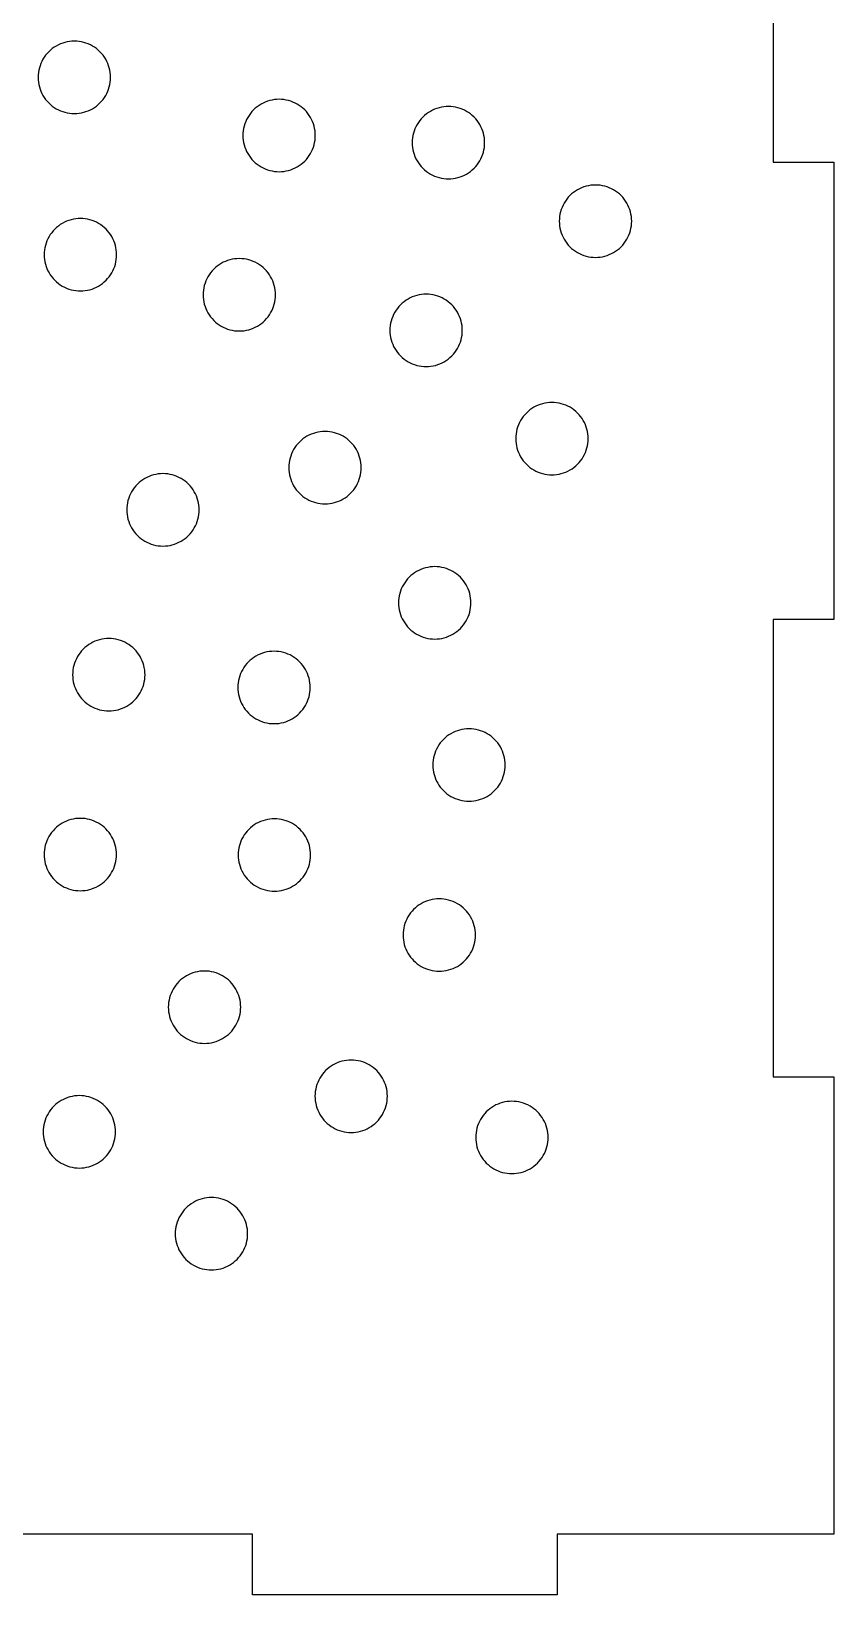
# Model space of a CAD drawing. Header units: millimetres. Extents: x 0 to 375, y -237 to 0.
# Drawn here: x 47.9 to 90, y -126.3 to -44.3 of the extents above; entities that cross this region are included whole.
import ezdxf

# ---------------------------------------------------------------- set-up
doc = ezdxf.new("R2010")
doc.units = ezdxf.units.MM
doc.layers.add('CUT', color=1, linetype='Continuous')

msp = doc.modelspace()

# ---------------------------------------------------------------- linework, layer by layer
at = {"layer": 'CUT'}
msp.add_lwpolyline([(86.825, -27.175), (86.825, -51.175), (90, -51.175), (90, -75.175), (86.825, -75.175), (86.825, -99.175), (90, -99.175), (90, -123.175), (86.825, -123.175), (75.5, -123.175), (75.5, -126.35), (59.5, -126.35), (59.5, -123.175), (30.5, -123.175)], dxfattribs=at)
for points in [[(51.96, -47.33), (51.996, -47.211), (52.024, -47.09), (52.045, -46.967), (52.057, -46.843), (52.061, -46.719), (52.057, -46.595), (52.045, -46.471), (52.024, -46.349), (51.996, -46.227), (51.96, -46.109), (51.916, -45.992), (51.865, -45.879), (51.806, -45.769), (51.741, -45.664), (51.668, -45.563), (51.59, -45.467), (51.505, -45.376), (51.414, -45.291), (51.318, -45.212), (51.217, -45.14), (51.111, -45.074), (51.002, -45.016), (50.888, -44.964), (50.772, -44.921), (50.653, -44.884), (50.532, -44.856), (50.409, -44.836), (50.286, -44.824), (50.162, -44.82), (50.037, -44.824), (49.914, -44.836), (49.791, -44.856), (49.67, -44.884), (49.551, -44.921), (49.435, -44.964), (49.322, -45.016), (49.212, -45.074), (49.106, -45.14), (49.005, -45.212), (48.909, -45.291), (48.819, -45.376), (48.734, -45.467), (48.655, -45.563), (48.582, -45.664), (48.517, -45.769), (48.458, -45.879), (48.407, -45.992), (48.363, -46.109), (48.327, -46.227), (48.299, -46.349), (48.279, -46.471), (48.266, -46.595), (48.262, -46.719), (48.266, -46.843), (48.279, -46.967), (48.299, -47.09), (48.327, -47.211), (48.363, -47.33), (48.407, -47.446), (48.458, -47.559), (48.517, -47.669), (48.582, -47.774), (48.655, -47.875), (48.734, -47.971), (48.819, -48.062), (48.909, -48.147), (49.005, -48.226), (49.106, -48.298), (49.212, -48.364), (49.322, -48.422), (49.435, -48.474), (49.551, -48.518), (49.67, -48.554), (49.791, -48.582), (49.914, -48.602), (50.037, -48.614), (50.162, -48.618), (50.286, -48.614), (50.409, -48.602), (50.532, -48.582), (50.653, -48.554), (50.772, -48.518), (50.888, -48.474), (51.002, -48.422), (51.111, -48.364), (51.217, -48.298), (51.318, -48.226), (51.414, -48.147), (51.505, -48.062), (51.59, -47.971), (51.668, -47.875), (51.741, -47.774), (51.806, -47.669), (51.865, -47.559), (51.916, -47.446), (51.96, -47.33)], [(62.703, -50.381), (62.739, -50.262), (62.768, -50.141), (62.788, -50.018), (62.8, -49.895), (62.804, -49.771), (62.8, -49.646), (62.788, -49.523), (62.768, -49.4), (62.739, -49.279), (62.703, -49.16), (62.659, -49.044), (62.608, -48.93), (62.55, -48.821), (62.484, -48.715), (62.412, -48.614), (62.333, -48.518), (62.248, -48.427), (62.157, -48.343), (62.061, -48.264), (61.96, -48.191), (61.854, -48.126), (61.745, -48.067), (61.632, -48.016), (61.515, -47.972), (61.396, -47.936), (61.275, -47.908), (61.153, -47.887), (61.029, -47.875), (60.905, -47.871), (60.78, -47.875), (60.657, -47.887), (60.534, -47.908), (60.413, -47.936), (60.294, -47.972), (60.178, -48.016), (60.065, -48.067), (59.955, -48.126), (59.85, -48.191), (59.748, -48.264), (59.652, -48.343), (59.562, -48.427), (59.477, -48.518), (59.398, -48.614), (59.325, -48.715), (59.26, -48.821), (59.201, -48.93), (59.15, -49.044), (59.106, -49.16), (59.07, -49.279), (59.042, -49.4), (59.022, -49.523), (59.009, -49.646), (59.005, -49.771), (59.009, -49.895), (59.022, -50.018), (59.042, -50.141), (59.07, -50.262), (59.106, -50.381), (59.15, -50.497), (59.201, -50.611), (59.26, -50.72), (59.325, -50.826), (59.398, -50.927), (59.477, -51.023), (59.562, -51.114), (59.652, -51.198), (59.748, -51.277), (59.85, -51.35), (59.955, -51.415), (60.065, -51.474), (60.178, -51.525), (60.294, -51.569), (60.413, -51.605), (60.534, -51.633), (60.657, -51.654), (60.78, -51.666), (60.905, -51.67), (61.029, -51.666), (61.153, -51.654), (61.275, -51.633), (61.396, -51.605), (61.515, -51.569), (61.632, -51.525), (61.745, -51.474), (61.854, -51.415), (61.96, -51.35), (62.061, -51.277), (62.157, -51.198), (62.248, -51.114), (62.333, -51.023), (62.412, -50.927), (62.484, -50.826), (62.55, -50.72), (62.608, -50.611), (62.659, -50.497), (62.703, -50.381)], [(71.543, -50.874), (71.586, -50.758), (71.622, -50.639), (71.651, -50.518), (71.671, -50.395), (71.683, -50.271), (71.687, -50.147), (71.683, -50.023), (71.671, -49.899), (71.651, -49.777), (71.622, -49.656), (71.586, -49.537), (71.543, -49.42), (71.491, -49.307), (71.433, -49.198), (71.367, -49.092), (71.295, -48.991), (71.216, -48.895), (71.131, -48.804), (71.04, -48.719), (70.944, -48.64), (70.843, -48.568), (70.737, -48.502), (70.628, -48.444), (70.515, -48.392), (70.398, -48.349), (70.279, -48.313), (70.158, -48.284), (70.036, -48.264), (69.912, -48.252), (69.788, -48.248), (69.664, -48.252), (69.54, -48.264), (69.417, -48.284), (69.296, -48.313), (69.177, -48.349), (69.061, -48.392), (68.948, -48.444), (68.838, -48.502), (68.733, -48.568), (68.632, -48.64), (68.536, -48.719), (68.445, -48.804), (68.36, -48.895), (68.281, -48.991), (68.209, -49.092), (68.143, -49.198), (68.084, -49.307), (68.033, -49.42), (67.989, -49.537), (67.953, -49.656), (67.925, -49.777), (67.905, -49.899), (67.893, -50.023), (67.889, -50.147), (67.893, -50.271), (67.905, -50.395), (67.925, -50.518), (67.953, -50.639), (67.989, -50.758), (68.033, -50.874), (68.084, -50.987), (68.143, -51.097), (68.209, -51.202), (68.281, -51.303), (68.36, -51.4), (68.445, -51.49), (68.536, -51.575), (68.632, -51.654), (68.733, -51.726), (68.838, -51.792), (68.948, -51.851), (69.061, -51.902), (69.177, -51.946), (69.296, -51.982), (69.417, -52.01), (69.54, -52.03), (69.664, -52.042), (69.788, -52.047), (69.912, -52.042), (70.036, -52.03), (70.158, -52.01), (70.279, -51.982), (70.398, -51.946), (70.515, -51.902), (70.628, -51.851), (70.737, -51.792), (70.843, -51.726), (70.944, -51.654), (71.04, -51.575), (71.131, -51.49), (71.216, -51.4), (71.295, -51.303), (71.367, -51.202), (71.433, -51.097), (71.491, -50.987), (71.543, -50.874)], [(79.256, -54.995), (79.3, -54.878), (79.336, -54.759), (79.364, -54.638), (79.384, -54.516), (79.397, -54.392), (79.401, -54.268), (79.397, -54.143), (79.384, -54.02), (79.364, -53.897), (79.336, -53.776), (79.3, -53.657), (79.256, -53.541), (79.205, -53.428), (79.146, -53.318), (79.081, -53.213), (79.008, -53.111), (78.929, -53.015), (78.844, -52.925), (78.754, -52.84), (78.658, -52.761), (78.557, -52.689), (78.451, -52.623), (78.341, -52.564), (78.228, -52.513), (78.112, -52.469), (77.993, -52.433), (77.872, -52.405), (77.749, -52.385), (77.626, -52.372), (77.501, -52.368), (77.377, -52.372), (77.253, -52.385), (77.131, -52.405), (77.01, -52.433), (76.891, -52.469), (76.775, -52.513), (76.661, -52.564), (76.552, -52.623), (76.446, -52.689), (76.345, -52.761), (76.249, -52.84), (76.158, -52.925), (76.073, -53.015), (75.995, -53.111), (75.922, -53.213), (75.857, -53.318), (75.798, -53.428), (75.747, -53.541), (75.703, -53.657), (75.667, -53.776), (75.639, -53.897), (75.618, -54.02), (75.606, -54.143), (75.602, -54.268), (75.606, -54.392), (75.618, -54.516), (75.639, -54.638), (75.667, -54.759), (75.703, -54.878), (75.747, -54.995), (75.798, -55.108), (75.857, -55.217), (75.922, -55.323), (75.995, -55.424), (76.073, -55.52), (76.158, -55.611), (76.249, -55.696), (76.345, -55.775), (76.446, -55.847), (76.552, -55.913), (76.661, -55.971), (76.775, -56.022), (76.891, -56.066), (77.01, -56.102), (77.131, -56.131), (77.253, -56.151), (77.377, -56.163), (77.501, -56.167), (77.626, -56.163), (77.749, -56.151), (77.872, -56.131), (77.993, -56.102), (78.112, -56.066), (78.228, -56.022), (78.341, -55.971), (78.451, -55.913), (78.557, -55.847), (78.658, -55.775), (78.754, -55.696), (78.844, -55.611), (78.929, -55.52), (79.008, -55.424), (79.081, -55.323), (79.146, -55.217), (79.205, -55.108), (79.256, -54.995)], [(52.279, -56.638), (52.315, -56.519), (52.343, -56.398), (52.363, -56.275), (52.375, -56.152), (52.379, -56.027), (52.375, -55.903), (52.363, -55.779), (52.343, -55.657), (52.315, -55.536), (52.279, -55.417), (52.235, -55.3), (52.183, -55.187), (52.125, -55.078), (52.059, -54.972), (51.987, -54.871), (51.908, -54.775), (51.823, -54.684), (51.732, -54.599), (51.636, -54.52), (51.535, -54.448), (51.43, -54.382), (51.32, -54.324), (51.207, -54.273), (51.091, -54.229), (50.972, -54.193), (50.851, -54.164), (50.728, -54.144), (50.604, -54.132), (50.48, -54.128), (50.356, -54.132), (50.232, -54.144), (50.109, -54.164), (49.988, -54.193), (49.869, -54.229), (49.753, -54.273), (49.64, -54.324), (49.53, -54.382), (49.425, -54.448), (49.324, -54.52), (49.228, -54.599), (49.137, -54.684), (49.052, -54.775), (48.973, -54.871), (48.901, -54.972), (48.835, -55.078), (48.777, -55.187), (48.725, -55.3), (48.681, -55.417), (48.645, -55.536), (48.617, -55.657), (48.597, -55.779), (48.585, -55.903), (48.581, -56.027), (48.585, -56.152), (48.597, -56.275), (48.617, -56.398), (48.645, -56.519), (48.681, -56.638), (48.725, -56.754), (48.777, -56.867), (48.835, -56.977), (48.901, -57.083), (48.973, -57.184), (49.052, -57.28), (49.137, -57.37), (49.228, -57.455), (49.324, -57.534), (49.425, -57.607), (49.53, -57.672), (49.64, -57.731), (49.753, -57.782), (49.869, -57.826), (49.988, -57.862), (50.109, -57.89), (50.232, -57.91), (50.356, -57.923), (50.48, -57.927), (50.604, -57.923), (50.728, -57.91), (50.851, -57.89), (50.972, -57.862), (51.091, -57.826), (51.207, -57.782), (51.32, -57.731), (51.43, -57.672), (51.535, -57.607), (51.636, -57.534), (51.732, -57.455), (51.823, -57.37), (51.908, -57.28), (51.987, -57.184), (52.059, -57.083), (52.125, -56.977), (52.183, -56.867), (52.235, -56.754), (52.279, -56.638)], [(60.614, -58.74), (60.65, -58.621), (60.678, -58.5), (60.698, -58.378), (60.711, -58.254), (60.715, -58.13), (60.711, -58.005), (60.698, -57.882), (60.678, -57.759), (60.65, -57.638), (60.614, -57.519), (60.57, -57.403), (60.519, -57.29), (60.46, -57.18), (60.395, -57.074), (60.322, -56.973), (60.243, -56.877), (60.158, -56.787), (60.068, -56.702), (59.972, -56.623), (59.871, -56.55), (59.765, -56.485), (59.655, -56.426), (59.542, -56.375), (59.426, -56.331), (59.307, -56.295), (59.186, -56.267), (59.063, -56.247), (58.94, -56.234), (58.815, -56.23), (58.691, -56.234), (58.567, -56.247), (58.445, -56.267), (58.324, -56.295), (58.205, -56.331), (58.089, -56.375), (57.975, -56.426), (57.866, -56.485), (57.76, -56.55), (57.659, -56.623), (57.563, -56.702), (57.472, -56.787), (57.387, -56.877), (57.309, -56.973), (57.236, -57.074), (57.171, -57.18), (57.112, -57.29), (57.061, -57.403), (57.017, -57.519), (56.981, -57.638), (56.953, -57.759), (56.932, -57.882), (56.92, -58.005), (56.916, -58.13), (56.92, -58.254), (56.932, -58.378), (56.953, -58.5), (56.981, -58.621), (57.017, -58.74), (57.061, -58.856), (57.112, -58.97), (57.171, -59.079), (57.236, -59.185), (57.309, -59.286), (57.387, -59.382), (57.472, -59.473), (57.563, -59.558), (57.659, -59.636), (57.76, -59.709), (57.866, -59.774), (57.975, -59.833), (58.089, -59.884), (58.205, -59.928), (58.324, -59.964), (58.445, -59.992), (58.567, -60.013), (58.691, -60.025), (58.815, -60.029), (58.94, -60.025), (59.063, -60.013), (59.186, -59.992), (59.307, -59.964), (59.426, -59.928), (59.542, -59.884), (59.655, -59.833), (59.765, -59.774), (59.871, -59.709), (59.972, -59.636), (60.068, -59.558), (60.158, -59.473), (60.243, -59.382), (60.322, -59.286), (60.395, -59.185), (60.46, -59.079), (60.519, -58.97), (60.57, -58.856), (60.614, -58.74)], [(70.415, -60.608), (70.451, -60.489), (70.479, -60.368), (70.5, -60.245), (70.512, -60.122), (70.516, -59.997), (70.512, -59.873), (70.5, -59.75), (70.479, -59.627), (70.451, -59.506), (70.415, -59.387), (70.371, -59.271), (70.32, -59.157), (70.261, -59.048), (70.196, -58.942), (70.123, -58.841), (70.045, -58.745), (69.96, -58.654), (69.869, -58.569), (69.773, -58.491), (69.672, -58.418), (69.566, -58.353), (69.457, -58.294), (69.343, -58.243), (69.227, -58.199), (69.108, -58.163), (68.987, -58.135), (68.864, -58.114), (68.741, -58.102), (68.617, -58.098), (68.492, -58.102), (68.369, -58.114), (68.246, -58.135), (68.125, -58.163), (68.006, -58.199), (67.89, -58.243), (67.777, -58.294), (67.667, -58.353), (67.561, -58.418), (67.46, -58.491), (67.364, -58.569), (67.274, -58.654), (67.189, -58.745), (67.11, -58.841), (67.037, -58.942), (66.972, -59.048), (66.913, -59.157), (66.862, -59.271), (66.818, -59.387), (66.782, -59.506), (66.754, -59.627), (66.734, -59.75), (66.721, -59.873), (66.717, -59.997), (66.721, -60.122), (66.734, -60.245), (66.754, -60.368), (66.782, -60.489), (66.818, -60.608), (66.862, -60.724), (66.913, -60.837), (66.972, -60.947), (67.037, -61.053), (67.11, -61.154), (67.189, -61.25), (67.274, -61.34), (67.364, -61.425), (67.46, -61.504), (67.561, -61.577), (67.667, -61.642), (67.777, -61.701), (67.89, -61.752), (68.006, -61.796), (68.125, -61.832), (68.246, -61.86), (68.369, -61.88), (68.492, -61.893), (68.617, -61.897), (68.741, -61.893), (68.864, -61.88), (68.987, -61.86), (69.108, -61.832), (69.227, -61.796), (69.343, -61.752), (69.457, -61.701), (69.566, -61.642), (69.672, -61.577), (69.773, -61.504), (69.869, -61.425), (69.96, -61.34), (70.045, -61.25), (70.123, -61.154), (70.196, -61.053), (70.261, -60.947), (70.32, -60.837), (70.371, -60.724), (70.415, -60.608)], [(77.016, -66.289), (77.052, -66.17), (77.08, -66.049), (77.1, -65.926), (77.113, -65.803), (77.117, -65.678), (77.113, -65.554), (77.1, -65.431), (77.08, -65.308), (77.052, -65.187), (77.016, -65.068), (76.972, -64.952), (76.921, -64.838), (76.862, -64.729), (76.797, -64.623), (76.724, -64.522), (76.645, -64.426), (76.56, -64.335), (76.47, -64.25), (76.374, -64.172), (76.273, -64.099), (76.167, -64.034), (76.057, -63.975), (75.944, -63.924), (75.828, -63.88), (75.709, -63.844), (75.588, -63.816), (75.465, -63.795), (75.342, -63.783), (75.217, -63.779), (75.093, -63.783), (74.97, -63.795), (74.847, -63.816), (74.726, -63.844), (74.607, -63.88), (74.491, -63.924), (74.377, -63.975), (74.268, -64.034), (74.162, -64.099), (74.061, -64.172), (73.965, -64.25), (73.874, -64.335), (73.789, -64.426), (73.711, -64.522), (73.638, -64.623), (73.573, -64.729), (73.514, -64.838), (73.463, -64.952), (73.419, -65.068), (73.383, -65.187), (73.355, -65.308), (73.334, -65.431), (73.322, -65.554), (73.318, -65.678), (73.322, -65.803), (73.334, -65.926), (73.355, -66.049), (73.383, -66.17), (73.419, -66.289), (73.463, -66.405), (73.514, -66.518), (73.573, -66.628), (73.638, -66.734), (73.711, -66.835), (73.789, -66.931), (73.874, -67.021), (73.965, -67.106), (74.061, -67.185), (74.162, -67.258), (74.268, -67.323), (74.377, -67.382), (74.491, -67.433), (74.607, -67.477), (74.726, -67.513), (74.847, -67.541), (74.97, -67.562), (75.093, -67.574), (75.217, -67.578), (75.342, -67.574), (75.465, -67.562), (75.588, -67.541), (75.709, -67.513), (75.828, -67.477), (75.944, -67.433), (76.057, -67.382), (76.167, -67.323), (76.273, -67.258), (76.374, -67.185), (76.47, -67.106), (76.56, -67.021), (76.645, -66.931), (76.724, -66.835), (76.797, -66.734), (76.862, -66.628), (76.921, -66.518), (76.972, -66.405), (77.016, -66.289)], [(65.11, -67.811), (65.146, -67.692), (65.174, -67.571), (65.195, -67.449), (65.207, -67.325), (65.211, -67.201), (65.207, -67.077), (65.195, -66.953), (65.174, -66.83), (65.146, -66.709), (65.11, -66.59), (65.066, -66.474), (65.015, -66.361), (64.956, -66.251), (64.891, -66.146), (64.818, -66.045), (64.74, -65.948), (64.655, -65.858), (64.564, -65.773), (64.468, -65.694), (64.367, -65.622), (64.261, -65.556), (64.152, -65.497), (64.038, -65.446), (63.922, -65.402), (63.803, -65.366), (63.682, -65.338), (63.559, -65.318), (63.436, -65.306), (63.312, -65.301), (63.187, -65.306), (63.064, -65.318), (62.941, -65.338), (62.82, -65.366), (62.701, -65.402), (62.585, -65.446), (62.472, -65.497), (62.362, -65.556), (62.256, -65.622), (62.155, -65.694), (62.059, -65.773), (61.969, -65.858), (61.884, -65.948), (61.805, -66.045), (61.732, -66.146), (61.667, -66.251), (61.608, -66.361), (61.557, -66.474), (61.513, -66.59), (61.477, -66.709), (61.449, -66.83), (61.429, -66.953), (61.416, -67.077), (61.412, -67.201), (61.416, -67.325), (61.429, -67.449), (61.449, -67.571), (61.477, -67.692), (61.513, -67.811), (61.557, -67.928), (61.608, -68.041), (61.667, -68.15), (61.732, -68.256), (61.805, -68.357), (61.884, -68.453), (61.969, -68.544), (62.059, -68.629), (62.155, -68.708), (62.256, -68.78), (62.362, -68.846), (62.472, -68.904), (62.585, -68.955), (62.701, -68.999), (62.82, -69.035), (62.941, -69.064), (63.064, -69.084), (63.187, -69.096), (63.312, -69.1), (63.436, -69.096), (63.559, -69.084), (63.682, -69.064), (63.803, -69.035), (63.922, -68.999), (64.038, -68.955), (64.152, -68.904), (64.261, -68.846), (64.367, -68.78), (64.468, -68.708), (64.564, -68.629), (64.655, -68.544), (64.74, -68.453), (64.818, -68.357), (64.891, -68.256), (64.956, -68.15), (65.015, -68.041), (65.066, -67.928), (65.11, -67.811)], [(56.609, -70.026), (56.645, -69.907), (56.674, -69.786), (56.694, -69.664), (56.706, -69.54), (56.71, -69.416), (56.706, -69.292), (56.694, -69.168), (56.674, -69.045), (56.645, -68.924), (56.609, -68.805), (56.566, -68.689), (56.514, -68.576), (56.456, -68.466), (56.39, -68.361), (56.318, -68.26), (56.239, -68.164), (56.154, -68.073), (56.063, -67.988), (55.967, -67.909), (55.866, -67.837), (55.76, -67.771), (55.651, -67.712), (55.538, -67.661), (55.421, -67.617), (55.302, -67.581), (55.181, -67.553), (55.059, -67.533), (54.935, -67.521), (54.811, -67.517), (54.687, -67.521), (54.563, -67.533), (54.44, -67.553), (54.319, -67.581), (54.2, -67.617), (54.084, -67.661), (53.971, -67.712), (53.861, -67.771), (53.756, -67.837), (53.655, -67.909), (53.559, -67.988), (53.468, -68.073), (53.383, -68.164), (53.304, -68.26), (53.232, -68.361), (53.166, -68.466), (53.107, -68.576), (53.056, -68.689), (53.012, -68.805), (52.976, -68.924), (52.948, -69.045), (52.928, -69.168), (52.916, -69.292), (52.912, -69.416), (52.916, -69.54), (52.928, -69.664), (52.948, -69.786), (52.976, -69.907), (53.012, -70.026), (53.056, -70.143), (53.107, -70.256), (53.166, -70.365), (53.232, -70.471), (53.304, -70.572), (53.383, -70.668), (53.468, -70.759), (53.559, -70.844), (53.655, -70.923), (53.756, -70.995), (53.861, -71.061), (53.971, -71.119), (54.084, -71.171), (54.2, -71.214), (54.319, -71.25), (54.44, -71.279), (54.563, -71.299), (54.687, -71.311), (54.811, -71.315), (54.935, -71.311), (55.059, -71.299), (55.181, -71.279), (55.302, -71.25), (55.421, -71.214), (55.538, -71.171), (55.651, -71.119), (55.76, -71.061), (55.866, -70.995), (55.967, -70.923), (56.063, -70.844), (56.154, -70.759), (56.239, -70.668), (56.318, -70.572), (56.39, -70.471), (56.456, -70.365), (56.514, -70.256), (56.566, -70.143), (56.609, -70.026)], [(70.869, -74.906), (70.905, -74.788), (70.933, -74.666), (70.953, -74.544), (70.965, -74.42), (70.969, -74.296), (70.965, -74.172), (70.953, -74.048), (70.933, -73.925), (70.905, -73.804), (70.869, -73.685), (70.825, -73.569), (70.773, -73.456), (70.715, -73.346), (70.649, -73.241), (70.577, -73.14), (70.498, -73.044), (70.413, -72.953), (70.322, -72.868), (70.226, -72.789), (70.125, -72.717), (70.02, -72.651), (69.91, -72.593), (69.797, -72.541), (69.681, -72.497), (69.562, -72.461), (69.441, -72.433), (69.318, -72.413), (69.194, -72.401), (69.07, -72.397), (68.946, -72.401), (68.822, -72.413), (68.699, -72.433), (68.578, -72.461), (68.459, -72.497), (68.343, -72.541), (68.23, -72.593), (68.12, -72.651), (68.015, -72.717), (67.914, -72.789), (67.818, -72.868), (67.727, -72.953), (67.642, -73.044), (67.563, -73.14), (67.491, -73.241), (67.425, -73.346), (67.367, -73.456), (67.315, -73.569), (67.271, -73.685), (67.235, -73.804), (67.207, -73.925), (67.187, -74.048), (67.175, -74.172), (67.171, -74.296), (67.175, -74.42), (67.187, -74.544), (67.207, -74.666), (67.235, -74.788), (67.271, -74.906), (67.315, -75.023), (67.367, -75.136), (67.425, -75.246), (67.491, -75.351), (67.563, -75.452), (67.642, -75.548), (67.727, -75.639), (67.818, -75.724), (67.914, -75.803), (68.015, -75.875), (68.12, -75.941), (68.23, -75.999), (68.343, -76.051), (68.459, -76.094), (68.578, -76.131), (68.699, -76.159), (68.822, -76.179), (68.946, -76.191), (69.07, -76.195), (69.194, -76.191), (69.318, -76.179), (69.441, -76.159), (69.562, -76.131), (69.681, -76.094), (69.797, -76.051), (69.91, -75.999), (70.02, -75.941), (70.125, -75.875), (70.226, -75.803), (70.322, -75.724), (70.413, -75.639), (70.498, -75.548), (70.577, -75.452), (70.649, -75.351), (70.715, -75.246), (70.773, -75.136), (70.825, -75.023), (70.869, -74.906)], [(53.768, -78.679), (53.804, -78.56), (53.832, -78.439), (53.853, -78.317), (53.865, -78.193), (53.869, -78.069), (53.865, -77.945), (53.853, -77.821), (53.832, -77.698), (53.804, -77.577), (53.768, -77.458), (53.724, -77.342), (53.673, -77.229), (53.615, -77.119), (53.549, -77.014), (53.476, -76.913), (53.398, -76.816), (53.313, -76.726), (53.222, -76.641), (53.126, -76.562), (53.025, -76.49), (52.919, -76.424), (52.81, -76.365), (52.696, -76.314), (52.58, -76.27), (52.461, -76.234), (52.34, -76.206), (52.218, -76.186), (52.094, -76.174), (51.97, -76.169), (51.845, -76.174), (51.722, -76.186), (51.599, -76.206), (51.478, -76.234), (51.359, -76.27), (51.243, -76.314), (51.13, -76.365), (51.02, -76.424), (50.914, -76.49), (50.813, -76.562), (50.717, -76.641), (50.627, -76.726), (50.542, -76.816), (50.463, -76.913), (50.39, -77.014), (50.325, -77.119), (50.266, -77.229), (50.215, -77.342), (50.171, -77.458), (50.135, -77.577), (50.107, -77.698), (50.087, -77.821), (50.074, -77.945), (50.07, -78.069), (50.074, -78.193), (50.087, -78.317), (50.107, -78.439), (50.135, -78.56), (50.171, -78.679), (50.215, -78.796), (50.266, -78.909), (50.325, -79.018), (50.39, -79.124), (50.463, -79.225), (50.542, -79.321), (50.627, -79.412), (50.717, -79.497), (50.813, -79.576), (50.914, -79.648), (51.02, -79.714), (51.13, -79.772), (51.243, -79.823), (51.359, -79.867), (51.478, -79.903), (51.599, -79.932), (51.722, -79.952), (51.845, -79.964), (51.97, -79.968), (52.094, -79.964), (52.218, -79.952), (52.34, -79.932), (52.461, -79.903), (52.58, -79.867), (52.696, -79.823), (52.81, -79.772), (52.919, -79.714), (53.025, -79.648), (53.126, -79.576), (53.222, -79.497), (53.313, -79.412), (53.398, -79.321), (53.476, -79.225), (53.549, -79.124), (53.615, -79.018), (53.673, -78.909), (53.724, -78.796), (53.768, -78.679)], [(62.437, -79.347), (62.473, -79.228), (62.501, -79.107), (62.521, -78.985), (62.533, -78.861), (62.537, -78.737), (62.533, -78.613), (62.521, -78.489), (62.501, -78.366), (62.473, -78.245), (62.437, -78.126), (62.393, -78.01), (62.341, -77.897), (62.283, -77.787), (62.217, -77.682), (62.145, -77.581), (62.066, -77.485), (61.981, -77.394), (61.89, -77.309), (61.794, -77.23), (61.693, -77.158), (61.588, -77.092), (61.478, -77.033), (61.365, -76.982), (61.249, -76.938), (61.13, -76.902), (61.009, -76.874), (60.886, -76.854), (60.762, -76.842), (60.638, -76.838), (60.514, -76.842), (60.39, -76.854), (60.267, -76.874), (60.146, -76.902), (60.027, -76.938), (59.911, -76.982), (59.798, -77.033), (59.688, -77.092), (59.583, -77.158), (59.482, -77.23), (59.386, -77.309), (59.295, -77.394), (59.21, -77.485), (59.131, -77.581), (59.059, -77.682), (58.993, -77.787), (58.935, -77.897), (58.883, -78.01), (58.839, -78.126), (58.803, -78.245), (58.775, -78.366), (58.755, -78.489), (58.743, -78.613), (58.739, -78.737), (58.743, -78.861), (58.755, -78.985), (58.775, -79.107), (58.803, -79.228), (58.839, -79.347), (58.883, -79.464), (58.935, -79.577), (58.993, -79.687), (59.059, -79.792), (59.131, -79.893), (59.21, -79.989), (59.295, -80.08), (59.386, -80.165), (59.482, -80.244), (59.583, -80.316), (59.688, -80.382), (59.798, -80.44), (59.911, -80.492), (60.027, -80.535), (60.146, -80.571), (60.267, -80.6), (60.39, -80.62), (60.514, -80.632), (60.638, -80.636), (60.762, -80.632), (60.886, -80.62), (61.009, -80.6), (61.13, -80.571), (61.249, -80.535), (61.365, -80.492), (61.478, -80.44), (61.588, -80.382), (61.693, -80.316), (61.794, -80.244), (61.89, -80.165), (61.981, -80.08), (62.066, -79.989), (62.145, -79.893), (62.217, -79.792), (62.283, -79.687), (62.341, -79.577), (62.393, -79.464), (62.437, -79.347)], [(72.666, -83.418), (72.702, -83.299), (72.73, -83.178), (72.751, -83.055), (72.763, -82.932), (72.767, -82.807), (72.763, -82.683), (72.751, -82.56), (72.73, -82.437), (72.702, -82.316), (72.666, -82.197), (72.622, -82.081), (72.571, -81.967), (72.512, -81.858), (72.447, -81.752), (72.374, -81.651), (72.295, -81.555), (72.21, -81.464), (72.12, -81.38), (72.024, -81.301), (71.923, -81.228), (71.817, -81.163), (71.708, -81.104), (71.594, -81.053), (71.478, -81.009), (71.359, -80.973), (71.238, -80.945), (71.115, -80.924), (70.992, -80.912), (70.867, -80.908), (70.743, -80.912), (70.62, -80.924), (70.497, -80.945), (70.376, -80.973), (70.257, -81.009), (70.141, -81.053), (70.027, -81.104), (69.918, -81.163), (69.812, -81.228), (69.711, -81.301), (69.615, -81.38), (69.524, -81.464), (69.439, -81.555), (69.361, -81.651), (69.288, -81.752), (69.223, -81.858), (69.164, -81.967), (69.113, -82.081), (69.069, -82.197), (69.033, -82.316), (69.005, -82.437), (68.984, -82.56), (68.972, -82.683), (68.968, -82.807), (68.972, -82.932), (68.984, -83.055), (69.005, -83.178), (69.033, -83.299), (69.069, -83.418), (69.113, -83.534), (69.164, -83.648), (69.223, -83.757), (69.288, -83.863), (69.361, -83.964), (69.439, -84.06), (69.524, -84.15), (69.615, -84.235), (69.711, -84.314), (69.812, -84.387), (69.918, -84.452), (70.027, -84.511), (70.141, -84.562), (70.257, -84.606), (70.376, -84.642), (70.497, -84.67), (70.62, -84.691), (70.743, -84.703), (70.867, -84.707), (70.992, -84.703), (71.115, -84.691), (71.238, -84.67), (71.359, -84.642), (71.478, -84.606), (71.594, -84.562), (71.708, -84.511), (71.817, -84.452), (71.923, -84.387), (72.024, -84.314), (72.12, -84.235), (72.21, -84.15), (72.295, -84.06), (72.374, -83.964), (72.447, -83.863), (72.512, -83.757), (72.571, -83.648), (72.622, -83.534), (72.666, -83.418)], [(52.272, -88.116), (52.308, -87.997), (52.336, -87.876), (52.357, -87.753), (52.369, -87.629), (52.373, -87.505), (52.369, -87.381), (52.357, -87.257), (52.336, -87.135), (52.308, -87.014), (52.272, -86.895), (52.228, -86.778), (52.177, -86.665), (52.118, -86.556), (52.053, -86.45), (51.98, -86.349), (51.901, -86.253), (51.817, -86.162), (51.726, -86.077), (51.63, -85.998), (51.529, -85.926), (51.423, -85.86), (51.314, -85.802), (51.2, -85.751), (51.084, -85.707), (50.965, -85.671), (50.844, -85.642), (50.721, -85.622), (50.598, -85.61), (50.473, -85.606), (50.349, -85.61), (50.226, -85.622), (50.103, -85.642), (49.982, -85.671), (49.863, -85.707), (49.747, -85.751), (49.633, -85.802), (49.524, -85.86), (49.418, -85.926), (49.317, -85.998), (49.221, -86.077), (49.13, -86.162), (49.046, -86.253), (48.967, -86.349), (48.894, -86.45), (48.829, -86.556), (48.77, -86.665), (48.719, -86.778), (48.675, -86.895), (48.639, -87.014), (48.611, -87.135), (48.59, -87.257), (48.578, -87.381), (48.574, -87.505), (48.578, -87.629), (48.59, -87.753), (48.611, -87.876), (48.639, -87.997), (48.675, -88.116), (48.719, -88.232), (48.77, -88.345), (48.829, -88.455), (48.894, -88.56), (48.967, -88.661), (49.046, -88.758), (49.13, -88.848), (49.221, -88.933), (49.317, -89.012), (49.418, -89.084), (49.524, -89.15), (49.633, -89.209), (49.747, -89.26), (49.863, -89.304), (49.982, -89.34), (50.103, -89.368), (50.226, -89.388), (50.349, -89.4), (50.473, -89.405), (50.598, -89.4), (50.721, -89.388), (50.844, -89.368), (50.965, -89.34), (51.084, -89.304), (51.2, -89.26), (51.314, -89.209), (51.423, -89.15), (51.529, -89.084), (51.63, -89.012), (51.726, -88.933), (51.817, -88.848), (51.901, -88.758), (51.98, -88.661), (52.053, -88.56), (52.118, -88.455), (52.177, -88.345), (52.228, -88.232), (52.272, -88.116)], [(62.413, -88.254), (62.457, -88.138), (62.493, -88.019), (62.521, -87.898), (62.542, -87.776), (62.554, -87.652), (62.558, -87.528), (62.554, -87.403), (62.542, -87.28), (62.521, -87.157), (62.493, -87.036), (62.457, -86.917), (62.413, -86.801), (62.362, -86.688), (62.303, -86.578), (62.238, -86.472), (62.165, -86.371), (62.087, -86.275), (62.002, -86.185), (61.911, -86.1), (61.815, -86.021), (61.714, -85.948), (61.608, -85.883), (61.499, -85.824), (61.385, -85.773), (61.269, -85.729), (61.15, -85.693), (61.029, -85.665), (60.906, -85.645), (60.783, -85.632), (60.659, -85.628), (60.534, -85.632), (60.411, -85.645), (60.288, -85.665), (60.167, -85.693), (60.048, -85.729), (59.932, -85.773), (59.818, -85.824), (59.709, -85.883), (59.603, -85.948), (59.502, -86.021), (59.406, -86.1), (59.316, -86.185), (59.231, -86.275), (59.152, -86.371), (59.079, -86.472), (59.014, -86.578), (58.955, -86.688), (58.904, -86.801), (58.86, -86.917), (58.824, -87.036), (58.796, -87.157), (58.775, -87.28), (58.763, -87.403), (58.759, -87.528), (58.763, -87.652), (58.775, -87.776), (58.796, -87.898), (58.824, -88.019), (58.86, -88.138), (58.904, -88.254), (58.955, -88.368), (59.014, -88.477), (59.079, -88.583), (59.152, -88.684), (59.231, -88.78), (59.316, -88.871), (59.406, -88.956), (59.502, -89.034), (59.603, -89.107), (59.709, -89.172), (59.818, -89.231), (59.932, -89.282), (60.048, -89.326), (60.167, -89.362), (60.288, -89.39), (60.411, -89.411), (60.534, -89.423), (60.659, -89.427), (60.783, -89.423), (60.906, -89.411), (61.029, -89.39), (61.15, -89.362), (61.269, -89.326), (61.385, -89.282), (61.499, -89.231), (61.608, -89.172), (61.714, -89.107), (61.815, -89.034), (61.911, -88.956), (62.002, -88.871), (62.087, -88.78), (62.165, -88.684), (62.238, -88.583), (62.303, -88.477), (62.362, -88.368), (62.413, -88.254)], [(71.06, -92.456), (71.103, -92.34), (71.139, -92.221), (71.168, -92.1), (71.188, -91.977), (71.2, -91.854), (71.204, -91.729), (71.2, -91.605), (71.188, -91.481), (71.168, -91.359), (71.139, -91.238), (71.103, -91.119), (71.06, -91.003), (71.008, -90.889), (70.95, -90.78), (70.884, -90.674), (70.812, -90.573), (70.733, -90.477), (70.648, -90.386), (70.557, -90.301), (70.461, -90.223), (70.36, -90.15), (70.255, -90.085), (70.145, -90.026), (70.032, -89.975), (69.915, -89.931), (69.796, -89.895), (69.675, -89.867), (69.553, -89.846), (69.429, -89.834), (69.305, -89.83), (69.181, -89.834), (69.057, -89.846), (68.934, -89.867), (68.813, -89.895), (68.694, -89.931), (68.578, -89.975), (68.465, -90.026), (68.355, -90.085), (68.25, -90.15), (68.149, -90.223), (68.053, -90.301), (67.962, -90.386), (67.877, -90.477), (67.798, -90.573), (67.726, -90.674), (67.66, -90.78), (67.601, -90.889), (67.55, -91.003), (67.506, -91.119), (67.47, -91.238), (67.442, -91.359), (67.422, -91.481), (67.41, -91.605), (67.406, -91.729), (67.41, -91.854), (67.422, -91.977), (67.442, -92.1), (67.47, -92.221), (67.506, -92.34), (67.55, -92.456), (67.601, -92.569), (67.66, -92.679), (67.726, -92.785), (67.798, -92.886), (67.877, -92.982), (67.962, -93.072), (68.053, -93.157), (68.149, -93.236), (68.25, -93.309), (68.355, -93.374), (68.465, -93.433), (68.578, -93.484), (68.694, -93.528), (68.813, -93.564), (68.934, -93.592), (69.057, -93.612), (69.181, -93.625), (69.305, -93.629), (69.429, -93.625), (69.553, -93.612), (69.675, -93.592), (69.796, -93.564), (69.915, -93.528), (70.032, -93.484), (70.145, -93.433), (70.255, -93.374), (70.36, -93.309), (70.461, -93.236), (70.557, -93.157), (70.648, -93.072), (70.733, -92.982), (70.812, -92.886), (70.884, -92.785), (70.95, -92.679), (71.008, -92.569), (71.06, -92.456)], [(58.789, -96.127), (58.825, -96.008), (58.853, -95.887), (58.873, -95.765), (58.886, -95.641), (58.89, -95.517), (58.886, -95.393), (58.873, -95.269), (58.853, -95.146), (58.825, -95.025), (58.789, -94.906), (58.745, -94.79), (58.694, -94.677), (58.635, -94.567), (58.57, -94.462), (58.497, -94.361), (58.418, -94.265), (58.333, -94.174), (58.243, -94.089), (58.147, -94.01), (58.046, -93.938), (57.94, -93.872), (57.83, -93.813), (57.717, -93.762), (57.601, -93.718), (57.482, -93.682), (57.361, -93.654), (57.238, -93.634), (57.115, -93.622), (56.99, -93.618), (56.866, -93.622), (56.742, -93.634), (56.62, -93.654), (56.499, -93.682), (56.38, -93.718), (56.263, -93.762), (56.15, -93.813), (56.041, -93.872), (55.935, -93.938), (55.834, -94.01), (55.738, -94.089), (55.647, -94.174), (55.562, -94.265), (55.483, -94.361), (55.411, -94.462), (55.345, -94.567), (55.287, -94.677), (55.236, -94.79), (55.192, -94.906), (55.156, -95.025), (55.128, -95.146), (55.107, -95.269), (55.095, -95.393), (55.091, -95.517), (55.095, -95.641), (55.107, -95.765), (55.128, -95.887), (55.156, -96.008), (55.192, -96.127), (55.236, -96.244), (55.287, -96.357), (55.345, -96.466), (55.411, -96.572), (55.483, -96.673), (55.562, -96.769), (55.647, -96.86), (55.738, -96.945), (55.834, -97.024), (55.935, -97.096), (56.041, -97.162), (56.15, -97.22), (56.263, -97.272), (56.38, -97.315), (56.499, -97.351), (56.62, -97.38), (56.742, -97.4), (56.866, -97.412), (56.99, -97.416), (57.115, -97.412), (57.238, -97.4), (57.361, -97.38), (57.482, -97.351), (57.601, -97.315), (57.717, -97.272), (57.83, -97.22), (57.94, -97.162), (58.046, -97.096), (58.147, -97.024), (58.243, -96.945), (58.333, -96.86), (58.418, -96.769), (58.497, -96.673), (58.57, -96.572), (58.635, -96.466), (58.694, -96.357), (58.745, -96.244), (58.789, -96.127)], [(66.484, -100.8), (66.52, -100.681), (66.548, -100.56), (66.568, -100.438), (66.58, -100.314), (66.584, -100.19), (66.58, -100.066), (66.568, -99.942), (66.548, -99.819), (66.52, -99.698), (66.484, -99.579), (66.44, -99.463), (66.388, -99.35), (66.33, -99.24), (66.264, -99.135), (66.192, -99.034), (66.113, -98.938), (66.028, -98.847), (65.937, -98.762), (65.841, -98.683), (65.74, -98.611), (65.635, -98.545), (65.525, -98.486), (65.412, -98.435), (65.296, -98.391), (65.177, -98.355), (65.056, -98.327), (64.933, -98.307), (64.809, -98.295), (64.685, -98.291), (64.561, -98.295), (64.437, -98.307), (64.314, -98.327), (64.193, -98.355), (64.075, -98.391), (63.958, -98.435), (63.845, -98.486), (63.735, -98.545), (63.63, -98.611), (63.529, -98.683), (63.433, -98.762), (63.342, -98.847), (63.257, -98.938), (63.178, -99.034), (63.106, -99.135), (63.04, -99.24), (62.982, -99.35), (62.93, -99.463), (62.887, -99.579), (62.85, -99.698), (62.822, -99.819), (62.802, -99.942), (62.79, -100.066), (62.786, -100.19), (62.79, -100.314), (62.802, -100.438), (62.822, -100.56), (62.85, -100.681), (62.887, -100.8), (62.93, -100.917), (62.982, -101.03), (63.04, -101.14), (63.106, -101.245), (63.178, -101.346), (63.257, -101.442), (63.342, -101.533), (63.433, -101.618), (63.529, -101.697), (63.63, -101.769), (63.735, -101.835), (63.845, -101.893), (63.958, -101.945), (64.075, -101.988), (64.193, -102.024), (64.314, -102.053), (64.437, -102.073), (64.561, -102.085), (64.685, -102.089), (64.809, -102.085), (64.933, -102.073), (65.056, -102.053), (65.177, -102.024), (65.296, -101.988), (65.412, -101.945), (65.525, -101.893), (65.635, -101.835), (65.74, -101.769), (65.841, -101.697), (65.937, -101.618), (66.028, -101.533), (66.113, -101.442), (66.192, -101.346), (66.264, -101.245), (66.33, -101.14), (66.388, -101.03), (66.44, -100.917), (66.484, -100.8)], [(52.18, -102.784), (52.223, -102.668), (52.259, -102.549), (52.288, -102.428), (52.308, -102.305), (52.32, -102.182), (52.324, -102.058), (52.32, -101.933), (52.308, -101.81), (52.288, -101.687), (52.259, -101.566), (52.223, -101.447), (52.18, -101.331), (52.128, -101.217), (52.07, -101.108), (52.004, -101.002), (51.932, -100.901), (51.853, -100.805), (51.768, -100.715), (51.677, -100.63), (51.581, -100.551), (51.48, -100.478), (51.374, -100.413), (51.265, -100.354), (51.152, -100.303), (51.035, -100.259), (50.916, -100.223), (50.795, -100.195), (50.673, -100.174), (50.549, -100.162), (50.425, -100.158), (50.301, -100.162), (50.177, -100.174), (50.054, -100.195), (49.933, -100.223), (49.814, -100.259), (49.698, -100.303), (49.585, -100.354), (49.475, -100.413), (49.37, -100.478), (49.269, -100.551), (49.173, -100.63), (49.082, -100.715), (48.997, -100.805), (48.918, -100.901), (48.846, -101.002), (48.78, -101.108), (48.721, -101.217), (48.67, -101.331), (48.626, -101.447), (48.59, -101.566), (48.562, -101.687), (48.542, -101.81), (48.53, -101.933), (48.526, -102.058), (48.53, -102.182), (48.542, -102.305), (48.562, -102.428), (48.59, -102.549), (48.626, -102.668), (48.67, -102.784), (48.721, -102.898), (48.78, -103.007), (48.846, -103.113), (48.918, -103.214), (48.997, -103.31), (49.082, -103.401), (49.173, -103.486), (49.269, -103.564), (49.37, -103.637), (49.475, -103.702), (49.585, -103.761), (49.698, -103.812), (49.814, -103.856), (49.933, -103.892), (50.054, -103.92), (50.177, -103.941), (50.301, -103.953), (50.425, -103.957), (50.549, -103.953), (50.673, -103.941), (50.795, -103.92), (50.916, -103.892), (51.035, -103.856), (51.152, -103.812), (51.265, -103.761), (51.374, -103.702), (51.48, -103.637), (51.581, -103.564), (51.677, -103.486), (51.768, -103.401), (51.853, -103.31), (51.932, -103.214), (52.004, -103.113), (52.07, -103.007), (52.128, -102.898), (52.18, -102.784)], [(74.916, -102.962), (74.953, -102.843), (74.981, -102.722), (75.001, -102.6), (75.013, -102.476), (75.017, -102.352), (75.013, -102.228), (75.001, -102.104), (74.981, -101.981), (74.953, -101.86), (74.916, -101.741), (74.873, -101.625), (74.821, -101.512), (74.763, -101.402), (74.697, -101.297), (74.625, -101.196), (74.546, -101.1), (74.461, -101.009), (74.37, -100.924), (74.274, -100.845), (74.173, -100.773), (74.068, -100.707), (73.958, -100.648), (73.845, -100.597), (73.728, -100.553), (73.609, -100.517), (73.488, -100.489), (73.366, -100.469), (73.242, -100.457), (73.118, -100.453), (72.994, -100.457), (72.87, -100.469), (72.747, -100.489), (72.626, -100.517), (72.507, -100.553), (72.391, -100.597), (72.278, -100.648), (72.168, -100.707), (72.063, -100.773), (71.962, -100.845), (71.866, -100.924), (71.775, -101.009), (71.69, -101.1), (71.611, -101.196), (71.539, -101.297), (71.473, -101.402), (71.414, -101.512), (71.363, -101.625), (71.319, -101.741), (71.283, -101.86), (71.255, -101.981), (71.235, -102.104), (71.223, -102.228), (71.219, -102.352), (71.223, -102.476), (71.235, -102.6), (71.255, -102.722), (71.283, -102.843), (71.319, -102.962), (71.363, -103.079), (71.414, -103.192), (71.473, -103.301), (71.539, -103.407), (71.611, -103.508), (71.69, -103.604), (71.775, -103.695), (71.866, -103.78), (71.962, -103.859), (72.063, -103.931), (72.168, -103.997), (72.278, -104.055), (72.391, -104.107), (72.507, -104.15), (72.626, -104.186), (72.747, -104.215), (72.87, -104.235), (72.994, -104.247), (73.118, -104.251), (73.242, -104.247), (73.366, -104.235), (73.488, -104.215), (73.609, -104.186), (73.728, -104.15), (73.845, -104.107), (73.958, -104.055), (74.068, -103.997), (74.173, -103.931), (74.274, -103.859), (74.37, -103.78), (74.461, -103.695), (74.546, -103.604), (74.625, -103.508), (74.697, -103.407), (74.763, -103.301), (74.821, -103.192), (74.873, -103.079), (74.916, -102.962)], [(59.153, -108.018), (59.189, -107.899), (59.217, -107.778), (59.238, -107.655), (59.25, -107.531), (59.254, -107.407), (59.25, -107.283), (59.238, -107.159), (59.217, -107.037), (59.189, -106.916), (59.153, -106.797), (59.109, -106.68), (59.058, -106.567), (58.999, -106.458), (58.934, -106.352), (58.861, -106.251), (58.782, -106.155), (58.698, -106.064), (58.607, -105.979), (58.511, -105.9), (58.41, -105.828), (58.304, -105.762), (58.195, -105.704), (58.081, -105.652), (57.965, -105.609), (57.846, -105.573), (57.725, -105.544), (57.602, -105.524), (57.479, -105.512), (57.355, -105.508), (57.23, -105.512), (57.107, -105.524), (56.984, -105.544), (56.863, -105.573), (56.744, -105.609), (56.628, -105.652), (56.514, -105.704), (56.405, -105.762), (56.299, -105.828), (56.198, -105.9), (56.102, -105.979), (56.011, -106.064), (55.927, -106.155), (55.848, -106.251), (55.775, -106.352), (55.71, -106.458), (55.651, -106.567), (55.6, -106.68), (55.556, -106.797), (55.52, -106.916), (55.492, -107.037), (55.471, -107.159), (55.459, -107.283), (55.455, -107.407), (55.459, -107.531), (55.471, -107.655), (55.492, -107.778), (55.52, -107.899), (55.556, -108.018), (55.6, -108.134), (55.651, -108.247), (55.71, -108.357), (55.775, -108.462), (55.848, -108.563), (55.927, -108.659), (56.011, -108.75), (56.102, -108.835), (56.198, -108.914), (56.299, -108.986), (56.405, -109.052), (56.514, -109.111), (56.628, -109.162), (56.744, -109.206), (56.863, -109.242), (56.984, -109.27), (57.107, -109.29), (57.23, -109.302), (57.355, -109.306), (57.479, -109.302), (57.602, -109.29), (57.725, -109.27), (57.846, -109.242), (57.965, -109.206), (58.081, -109.162), (58.195, -109.111), (58.304, -109.052), (58.41, -108.986), (58.511, -108.914), (58.607, -108.835), (58.698, -108.75), (58.782, -108.659), (58.861, -108.563), (58.934, -108.462), (58.999, -108.357), (59.058, -108.247), (59.109, -108.134), (59.153, -108.018)]]:
    msp.add_lwpolyline(points, close=True, dxfattribs=at)

doc.saveas('drawing.dxf')
